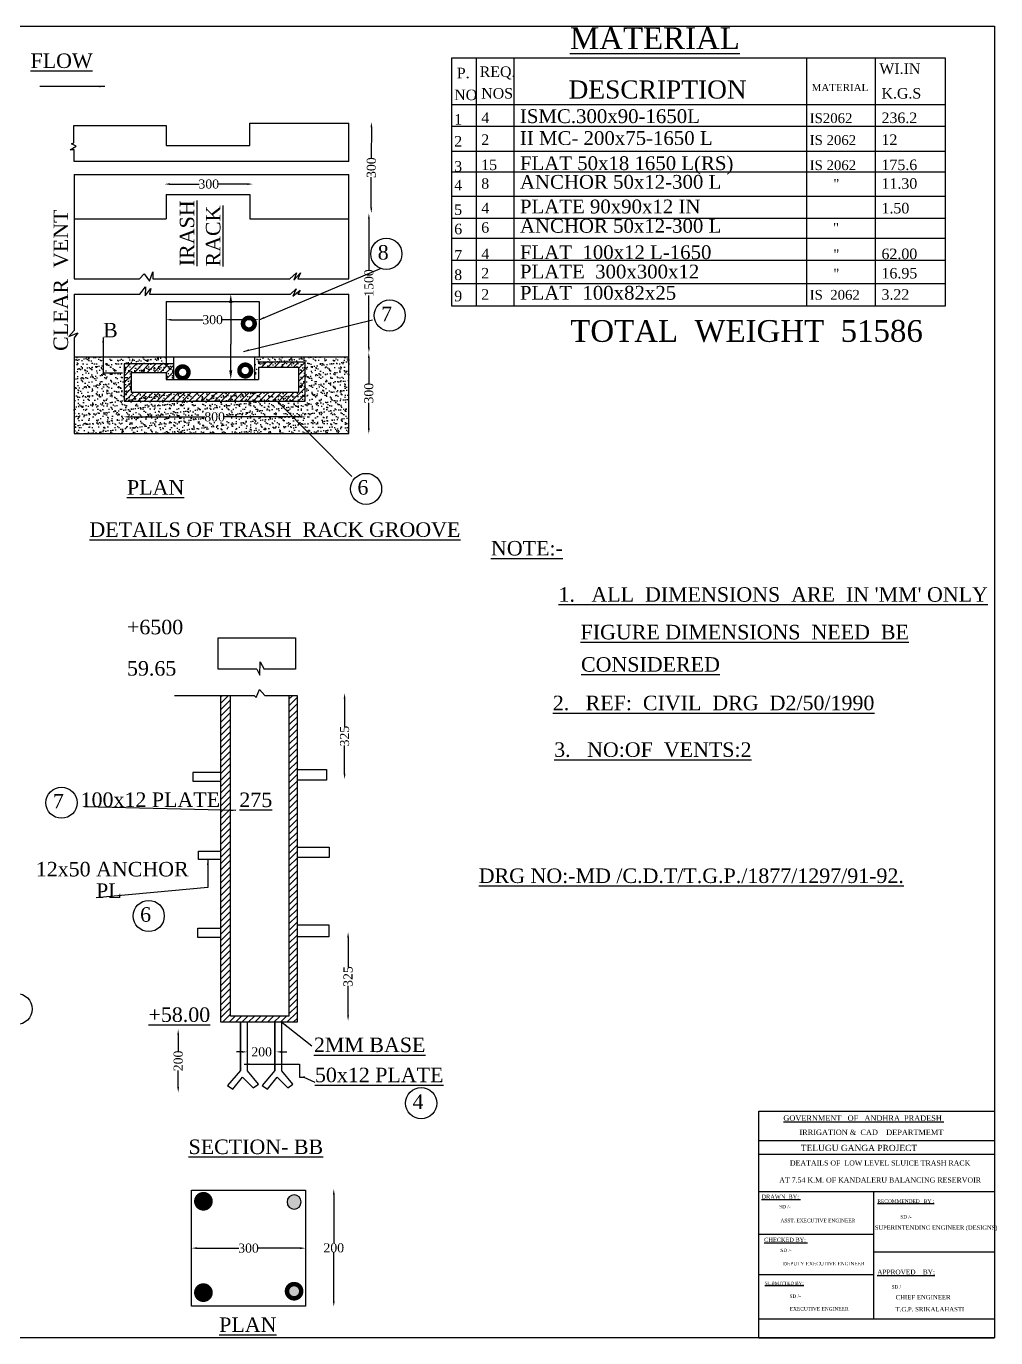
# Model space of a CAD drawing. Header units: millimetres. Extents: x 63 to 5410, y 42 to 3654.
# Drawn here: x 2738 to 5410, y 42 to 3654 of the extents above; entities that cross this region are included whole.
import ezdxf

# ---------------------------------------------------------------- set-up
doc = ezdxf.new("R2010")
doc.units = ezdxf.units.MM
doc.header["$MEASUREMENT"] = 0
doc.header["$PDMODE"] = 66
doc.header["$PDSIZE"] = 170
for name, color, linetype in [('DIM', 5, 'Continuous'), ('DWG. LINE', 1, 'Continuous'), ('HATCH', 2, 'Continuous'), ('RAILING', 4, 'Continuous'), ('TEXT', 7, 'Continuous')]:
    doc.layers.add(name, color=color, linetype=linetype)
doc.layers.add('TITLE', color=7, linetype='Continuous', lineweight=30)
doc.styles.get("Standard").update_dxf_attribs({"font": 'times.ttf', "height": 25})
doc.dimstyles.get("Standard").update_dxf_attribs({"dimtxt": 25, "dimasz": 15, "dimexe": 0.18, "dimexo": 0.0625, "dimgap": 0.09, "dimtad": 0, "dimtih": 1, "dimtoh": 1, "dimdec": 1, "dimzin": 0, "dimdsep": 46, "dimtxsty": 'Standard', "dimcen": 0.09, "dimse1": 1, "dimse2": 1, "dimclrd": 5, "dimclre": 5, "dimclrt": 4, "dimadec": 0, "dimazin": 0, "dimtfac": 1, "dimtdec": 1, "dimtofl": 0, "dimtmove": 0, "dimatfit": 3, "dimfxl": 0, "dimtolj": 1, "dimtzin": 0, "dimarcsym": 0})

# ---------------------------------------------------------------- blocks, each defined once
blk = doc.blocks.new('*D20')
at = {"layer": 'Defpoints', "color": 0}
for p in [(3586.9, 451.3), (3585.5, 127.4), (3586.9, 127.4)]:
    blk.add_point(p, dxfattribs=at)
at = {"layer": 'DIM', "color": 5, "lineweight": -2}
for p, q in [((3585.5, 436.3), (3585.5, 302.2)), ((3585.5, 142.4), (3585.5, 276.6))]:
    blk.add_line(p, q, dxfattribs=at)
at = {"layer": 'DIM', "color": 5}
for points in [[(3583, 436.3), (3588, 436.3), (3585.5, 451.3)], [(3583, 142.4), (3588, 142.4), (3585.5, 127.4)]]:
    blk.add_solid(points, dxfattribs=at)
at = {"layer": 'DIM', "color": 4, "insert": (3585.5, 289.4), "char_height": 25, "attachment_point": 5}
blk.add_mtext('\\A1;200', dxfattribs=at)
blk = doc.blocks.new('*D21')
at = {"layer": 'Defpoints', "color": 0}
for p in [(3123.3, 2845.5), (3380.2, 2845.5), (3380.2, 2845.5)]:
    blk.add_point(p, dxfattribs=at)
at = {"layer": 'DIM', "color": 5, "lineweight": -2}
for p, q in [((3138.3, 2845.5), (3225.4, 2845.5)), ((3365.2, 2845.5), (3278.1, 2845.5))]:
    blk.add_line(p, q, dxfattribs=at)
at = {"layer": 'DIM', "color": 5}
for points in [[(3138.3, 2848), (3138.3, 2843), (3123.3, 2845.5)], [(3365.2, 2848), (3365.2, 2843), (3380.2, 2845.5)]]:
    blk.add_solid(points, dxfattribs=at)
at = {"layer": 'DIM', "color": 4, "insert": (3251.7, 2845.5), "char_height": 25, "attachment_point": 5}
blk.add_mtext('\\A1;300', dxfattribs=at)
blk = doc.blocks.new('*D22')
at = {"layer": 'Defpoints', "color": 0}
for p in [(3006, 2566.9), (3508.4, 2577.9), (3508.4, 2566.9)]:
    blk.add_point(p, dxfattribs=at)
at = {"layer": 'DIM', "color": 5, "lineweight": -2}
for p, q in [((3021, 2577.9), (3231.2, 2577.9)), ((3493.4, 2577.9), (3283.2, 2577.9))]:
    blk.add_line(p, q, dxfattribs=at)
at = {"layer": 'DIM', "color": 5}
for points in [[(3021, 2580.4), (3021, 2575.4), (3006, 2577.9)], [(3493.4, 2580.4), (3493.4, 2575.4), (3508.4, 2577.9)]]:
    blk.add_solid(points, dxfattribs=at)
at = {"layer": 'DIM', "color": 4, "insert": (3257.2, 2577.9), "char_height": 25, "attachment_point": 5}
blk.add_mtext('\\A1;800', dxfattribs=at)
blk = doc.blocks.new('*D23')
at = {"layer": 'Defpoints', "color": 0}
for p in [(3679.8, 3138.6), (3679.8, 2754.3), (3682.3, 2754.3)]:
    blk.add_point(p, dxfattribs=at)
at = {"layer": 'DIM', "color": 5, "lineweight": -2}
for p, q in [((3682.3, 3123.6), (3682.3, 2980.7)), ((3682.3, 2769.3), (3682.3, 2912.3))]:
    blk.add_line(p, q, dxfattribs=at)
at = {"layer": 'DIM', "color": 5}
for points in [[(3679.8, 3123.6), (3684.8, 3123.6), (3682.3, 3138.6)], [(3679.8, 2769.3), (3684.8, 2769.3), (3682.3, 2754.3)]]:
    blk.add_solid(points, dxfattribs=at)
at = {"layer": 'DIM', "color": 4, "insert": (3682.3, 2946.5), "char_height": 25, "attachment_point": 5, "rotation": 90}
blk.add_mtext('\\A1;1500', dxfattribs=at)
blk = doc.blocks.new('*D24')
at = {"layer": 'Defpoints', "color": 0}
for p in [(3689.4, 2755.1), (3682, 2531.1), (3689.4, 2531.1)]:
    blk.add_point(p, dxfattribs=at)
at = {"layer": 'DIM', "color": 5, "lineweight": -2}
for p, q in [((3682, 2740.1), (3682, 2669.5)), ((3682, 2546.1), (3682, 2616.8))]:
    blk.add_line(p, q, dxfattribs=at)
at = {"layer": 'DIM', "color": 5}
for points in [[(3679.5, 2740.1), (3684.5, 2740.1), (3682, 2755.1)], [(3679.5, 2546.1), (3684.5, 2546.1), (3682, 2531.1)]]:
    blk.add_solid(points, dxfattribs=at)
at = {"layer": 'DIM', "color": 4, "insert": (3682, 2643.1), "char_height": 25, "attachment_point": 5, "rotation": 90}
blk.add_mtext('\\A1;300', dxfattribs=at)
blk = doc.blocks.new('*D25')
at = {"layer": 'Defpoints', "color": 0}
for p in [(3682.6, 3390), (3682.3, 3138.6), (3688.9, 3138.6)]:
    blk.add_point(p, dxfattribs=at)
at = {"layer": 'DIM', "color": 5, "lineweight": -2}
for p, q in [((3689.1, 3375), (3689, 3290.7)), ((3688.9, 3153.6), (3689, 3237.9))]:
    blk.add_line(p, q, dxfattribs=at)
at = {"layer": 'DIM', "color": 5}
for points in [[(3686.6, 3375), (3691.6, 3375), (3689.1, 3390)], [(3686.4, 3153.6), (3691.4, 3153.6), (3688.9, 3138.6)]]:
    blk.add_solid(points, dxfattribs=at)
at = {"layer": 'DIM', "color": 4, "insert": (3689, 3264.3), "char_height": 25, "attachment_point": 5, "rotation": 90}
blk.add_mtext('\\A1;300', dxfattribs=at)
blk = doc.blocks.new('*D26')
at = {"layer": 'Defpoints', "color": 0}
for p in [(3119.4, 3221.2), (3362.7, 3221.2), (3362.7, 3219)]:
    blk.add_point(p, dxfattribs=at)
at = {"layer": 'DIM', "color": 5, "lineweight": -2}
for p, q in [((3134.4, 3219), (3214.7, 3219)), ((3347.7, 3219), (3267.4, 3219))]:
    blk.add_line(p, q, dxfattribs=at)
at = {"layer": 'DIM', "color": 5}
for points in [[(3134.4, 3221.5), (3134.4, 3216.5), (3119.4, 3219)], [(3347.7, 3221.5), (3347.7, 3216.5), (3362.7, 3219)]]:
    blk.add_solid(points, dxfattribs=at)
at = {"layer": 'DIM', "color": 4, "insert": (3241.1, 3219), "char_height": 25, "attachment_point": 5}
blk.add_mtext('\\A1;300', dxfattribs=at)
blk = doc.blocks.new('*D27')
at = {"layer": 'Defpoints', "color": 0}
for p in [(3153.6, 891.3), (3153.6, 717.4), (3156.8, 717.4)]:
    blk.add_point(p, dxfattribs=at)
at = {"layer": 'DIM', "color": 5, "lineweight": -2}
for p, q in [((3156.8, 876.3), (3156.8, 831)), ((3156.8, 732.4), (3156.8, 777.6))]:
    blk.add_line(p, q, dxfattribs=at)
at = {"layer": 'DIM', "color": 5}
for points in [[(3154.3, 876.3), (3159.3, 876.3), (3156.8, 891.3)], [(3154.3, 732.4), (3159.3, 732.4), (3156.8, 717.4)]]:
    blk.add_solid(points, dxfattribs=at)
at = {"layer": 'DIM', "color": 4, "insert": (3156.8, 804.3), "char_height": 25, "attachment_point": 5, "rotation": 90}
blk.add_mtext('\\A1;200', dxfattribs=at)
blk = doc.blocks.new('*D28')
at = {"layer": 'Defpoints', "color": 0}
for p in [(3347.5, 826.5), (3426.1, 829.1), (3426.1, 826.5)]:
    blk.add_point(p, dxfattribs=at)
at = {"layer": 'DIM', "color": 5, "lineweight": -2}
for p, q in [((3332.5, 829.1), (3317.5, 829.1)), ((3441.1, 829.1), (3456.1, 829.1))]:
    blk.add_line(p, q, dxfattribs=at)
at = {"layer": 'DIM', "color": 5}
for points in [[(3332.5, 831.6), (3332.5, 826.6), (3347.5, 829.1)], [(3441.1, 831.6), (3441.1, 826.6), (3426.1, 829.1)]]:
    blk.add_solid(points, dxfattribs=at)
at = {"layer": 'DIM', "color": 4, "insert": (3386.8, 829.1), "char_height": 25, "attachment_point": 5}
blk.add_mtext('\\A1;200', dxfattribs=at)
blk = doc.blocks.new('*D29')
at = {"layer": 'Defpoints', "color": 0}
for p in [(3622.4, 1158.6), (3622.4, 914.7), (3624.9, 914.7)]:
    blk.add_point(p, dxfattribs=at)
at = {"layer": 'DIM', "color": 5, "lineweight": -2}
for p, q in [((3624.9, 1143.6), (3624.9, 1062.5)), ((3624.9, 929.7), (3624.9, 1010.8))]:
    blk.add_line(p, q, dxfattribs=at)
at = {"layer": 'DIM', "color": 5}
for points in [[(3622.4, 1143.6), (3627.4, 1143.6), (3624.9, 1158.6)], [(3622.4, 929.7), (3627.4, 929.7), (3624.9, 914.7)]]:
    blk.add_solid(points, dxfattribs=at)
at = {"layer": 'DIM', "color": 4, "insert": (3624.9, 1036.6), "char_height": 25, "attachment_point": 5, "rotation": 90}
blk.add_mtext('\\A1;325', dxfattribs=at)
blk = doc.blocks.new('*D31')
at = {"layer": 'Defpoints', "color": 0}
for p in [(3615.3, 1817.1), (3623.6, 1817.1), (3623.6, 1580.4)]:
    blk.add_point(p, dxfattribs=at)
at = {"layer": 'DIM', "color": 5, "lineweight": -2}
for p, q in [((3615.3, 1802.1), (3615.3, 1724.5)), ((3615.3, 1595.4), (3615.3, 1672.9))]:
    blk.add_line(p, q, dxfattribs=at)
at = {"layer": 'DIM', "color": 5}
for points in [[(3612.8, 1802.1), (3617.8, 1802.1), (3615.3, 1817.1)], [(3612.8, 1595.4), (3617.8, 1595.4), (3615.3, 1580.4)]]:
    blk.add_solid(points, dxfattribs=at)
at = {"layer": 'DIM', "color": 4, "insert": (3615.3, 1698.7), "char_height": 25, "attachment_point": 5, "rotation": 90}
blk.add_mtext('\\A1;325', dxfattribs=at)
blk = doc.blocks.new('*D32')
at = {"layer": 'Defpoints', "color": 0}
for p in [(3193.4, 288.6), (3507.8, 288.6), (3507.8, 288.6)]:
    blk.add_point(p, dxfattribs=at)
at = {"layer": 'DIM', "color": 5, "lineweight": -2}
for p, q in [((3208.4, 288.6), (3324.3, 288.6)), ((3492.8, 288.6), (3377, 288.6))]:
    blk.add_line(p, q, dxfattribs=at)
at = {"layer": 'DIM', "color": 5}
for points in [[(3208.4, 291.1), (3208.4, 286.1), (3193.4, 288.6)], [(3492.8, 291.1), (3492.8, 286.1), (3507.8, 288.6)]]:
    blk.add_solid(points, dxfattribs=at)
at = {"layer": 'DIM', "color": 4, "insert": (3350.6, 288.6), "char_height": 25, "attachment_point": 5}
blk.add_mtext('\\A1;300', dxfattribs=at)

msp = doc.modelspace()

# ---------------------------------------------------------------- hatches: boundary and pattern name
at = {"layer": 'HATCH'}
h = msp.add_hatch(dxfattribs=at)
h.set_pattern_fill('AR-SAND', color=256, scale=10, style=0)
h.paths.add_polyline_path([(3627.16, 2743.51), (3366.77, 2743.51), (3366.77, 2681.11), (3378.45, 2681.11), (3378.45, 2714.71), (3488.66, 2714.71), (3488.66, 2644.87), (3027.74, 2644.87), (3027.74, 2700.42), (3123.33, 2700.42), (3123.33, 2681.11), (3143.56, 2681.11), (3143.56, 2723.56), (3123.33, 2723.56), (3123.33, 2743.51), (2869.94, 2743.51), (2869.94, 2532.28), (3627.16, 2532.28)])
h.paths.add_polyline_path([(3225.08, 2596.9), (3289.4, 2596.9), (3289.4, 2558.97), (3225.08, 2558.97)], flags=24)
h = msp.add_hatch(dxfattribs=at)
h.set_pattern_fill('ANSI31', color=256, scale=100, style=0)
h.paths.add_polyline_path([(3123.33, 2723.56), (3008.2, 2723.56), (3008.2, 2620.91), (3123.33, 2620.91), (3123.33, 2644.87), (3027.74, 2644.87), (3027.74, 2700.42), (3123.33, 2700.42)])
h = msp.add_hatch(dxfattribs=at)
h.set_pattern_fill('ANSI31', color=256, scale=100, style=0)
h.paths.add_polyline_path([(3506.52, 2728.47), (3378.45, 2728.47), (3378.45, 2714.71), (3488.66, 2714.71), (3488.66, 2644.87), (3123.33, 2644.87), (3123.33, 2620.91), (3506.52, 2620.91)])
h = msp.add_hatch(dxfattribs=at)
h.set_pattern_fill('ANSI31', color=256, scale=100, style=0)
h.paths.add_polyline_path([(3143.56, 2723.56), (3123.33, 2723.56), (3123.33, 2681.11), (3143.56, 2681.11)])
h = msp.add_hatch(dxfattribs=at)
h.set_pattern_fill('ANSI31', color=256, scale=100, style=0)
h.paths.add_polyline_path([(3301.39, 1810.76), (3274.71, 1810.76), (3274.71, 910.54), (3484.29, 910.54), (3484.29, 1810.76), (3461.78, 1810.76), (3461.78, 927.15), (3301.39, 927.15)])
for points in [[(3206.72, 417.72, 1), (3245.87, 417.72, 1)], [(3206.72, 166.14, 1), (3245.87, 166.14, 1)]]:
    msp.add_hatch(color=256, dxfattribs=at).paths.add_polyline_path(points)
h = msp.add_hatch(color=256, dxfattribs=at)
h.paths.add_polyline_path([(3495.78, 170.03, 1), (3456.63, 170.03, 1)])
h.paths.add_polyline_path([(3495.78, 415.72, 1), (3456.63, 415.72, 1)])

# ---------------------------------------------------------------- linework, layer by layer
at = {"layer": 'DIM', "color": 5}
for p in [(3301.64, 2891.25), (3301.64, 2706.11)]:
    msp.add_line(p, (3301.64, 2778.19), dxfattribs=at)
for points in [[(3297.48, 2891.25), (3305.81, 2891.25), (3301.64, 2916.25)], [(3297.48, 2706.11), (3305.81, 2706.11), (3301.64, 2681.11)]]:
    msp.add_solid(points, dxfattribs=at)
at = {"layer": 'DWG. LINE'}
for p, q in [((2869.6, 3380.65), (3123.33, 3380.65)), ((2869.6, 3332.9), (2869.6, 3380.65)), ((3123.33, 3380.65), (3123.33, 3324.82)), ((3354.25, 3324.82), (3354.25, 3386.82)), ((3354.25, 3386.82), (3627.16, 3386.82)), ((3627.16, 3281.07), (3627.16, 3386.82)), ((2859.17, 3313.06), (2875.66, 3323.15)), ((2862.87, 3329.87), (2869.6, 3332.9)), ((2875.66, 3323.15), (2862.87, 3329.87)), ((3123.33, 3324.82), (3354.25, 3324.82)), ((2869.94, 3313.06), (2859.17, 3313.06)), ((2869.94, 3281.07), (2869.94, 3313.06)), ((3627.16, 3281.07), (2869.94, 3281.07)), ((2869.94, 3245.65), (2869.94, 2958.37)), ((2869.94, 3245.65), (3627.16, 3245.65)), ((3627.16, 2958.37), (3627.16, 3245.65)), ((3123.33, 3190.17), (3123.33, 3123.3)), ((3123.33, 3190.17), (3354.25, 3190.17)), ((3354.25, 3190.17), (3354.25, 3123.3)), ((2869.94, 3123.3), (3123.33, 3123.3)), ((3354.25, 3123.3), (3627.16, 3123.3)), ((3050.04, 2958.37), (3063.36, 2971.86)), ((3063.36, 2971.86), (3077.4, 2951.53)), ((3077.4, 2951.53), (3087.09, 2977.43)), ((3087.09, 2977.43), (3087.09, 2958.37)), ((3464.19, 2958.37), (3483.07, 2974.98)), ((3483.07, 2974.98), (3475.14, 2954.05)), ((3475.14, 2954.05), (3494.26, 2974.77)), ((3494.26, 2974.77), (3486.06, 2958.37)), ((2869.94, 2958.37), (3050.04, 2958.37)), ((3051.36, 2916.25), (3066.62, 2936.37)), ((3066.62, 2936.37), (3065.81, 2910.82)), ((3065.81, 2910.82), (3081.31, 2931.21)), ((3081.31, 2931.21), (3077.4, 2916.25)), ((3087.09, 2958.37), (3464.19, 2958.37)), ((3466.4, 2916.25), (3481.64, 2930.09)), ((3481.64, 2930.09), (3472.64, 2909.96)), ((3472.64, 2909.96), (3493.21, 2927.09)), ((3486.06, 2958.37), (3627.16, 2958.37)), ((3493.21, 2927.09), (3486.29, 2916.25)), ((2869.94, 2916.25), (3051.36, 2916.25)), ((2869.94, 2916.25), (2869.94, 2815.8)), ((3077.4, 2916.25), (3466.4, 2916.25)), ((3123.33, 2895.75), (3123.33, 2723.56)), ((3123.33, 2895.75), (3380.16, 2895.75)), ((3380.16, 2895.75), (3380.16, 2743.51)), ((3486.29, 2916.25), (3627.16, 2916.25)), ((3627.16, 2532.28), (3627.16, 2916.25)), ((2869.94, 2815.8), (2855.53, 2799.09)), ((2855.53, 2799.09), (2879.92, 2809.09)), ((2879.92, 2809.09), (2869.94, 2795.79)), ((2869.94, 2795.79), (2869.94, 2532.28)), ((2869.94, 2743.51), (3627.16, 2743.51)), ((3143.56, 2723.56), (3008.2, 2723.56)), ((3008.2, 2723.56), (3008.2, 2620.91)), ((3143.56, 2743.51), (3143.56, 2681.11)), ((3366.77, 2743.51), (3366.77, 2681.11)), ((3506.52, 2728.47), (3378.45, 2728.47)), ((3378.45, 2728.47), (3378.45, 2724.38)), ((3378.45, 2714.71), (3488.66, 2714.71)), ((3378.45, 2714.71), (3378.45, 2681.11)), ((3378.45, 2714.71), (3378.45, 2707.57)), ((3488.66, 2714.71), (3488.66, 2644.87)), ((3506.52, 2620.91), (3506.52, 2728.47)), ((3027.74, 2644.87), (3027.74, 2700.42)), ((3027.74, 2700.42), (3123.33, 2700.42)), ((3123.33, 2700.42), (3123.33, 2681.11)), ((3123.33, 2681.11), (3378.45, 2681.11)), ((3488.66, 2644.87), (3027.74, 2644.87)), ((3008.2, 2620.91), (3506.52, 2620.91)), ((2869.94, 2532.28), (3627.16, 2532.28)), ((3373.07, 1882.77), (3381.36, 1866.19)), ((3381.36, 1866.19), (3383.11, 1903.74)), ((3383.11, 1903.74), (3393.74, 1882.77)), ((3146.75, 1810.76), (3366.15, 1810.76)), ((3274.71, 910.54), (3274.71, 1810.76)), ((3301.39, 927.15), (3301.39, 1810.76)), ((3366.15, 1810.76), (3372.09, 1804.64)), ((3372.09, 1804.64), (3380.43, 1827.06)), ((3380.43, 1827.06), (3395.15, 1810.76)), ((3395.15, 1810.76), (3484.29, 1810.76)), ((3461.78, 1810.76), (3461.78, 927.15)), ((3484.29, 1810.76), (3484.29, 910.54)), ((3274.71, 1598.18), (3197.03, 1598.18)), ((3197.03, 1598.18), (3197.03, 1574.56)), ((3197.03, 1574.56), (3274.71, 1574.56)), ((3484.29, 910.54), (3274.71, 910.54)), ((3461.78, 927.15), (3301.39, 927.15)), ((3328.37, 910.54), (3328.37, 777.92)), ((3328.37, 777.92), (3328.37, 910.54)), ((3347.52, 776.79), (3347.52, 910.54)), ((3423.53, 910.54), (3423.53, 777.92)), ((3423.53, 777.92), (3423.53, 910.54)), ((3442.68, 776.79), (3442.68, 910.54)), ((3328.37, 777.92), (3292.99, 736.97)), ((3307.66, 726.07), (3334.36, 759.14)), ((3334.36, 759.14), (3363.31, 730.58)), ((3377.98, 740.35), (3347.52, 776.79)), ((3423.53, 777.92), (3388.15, 736.97)), ((3402.82, 726.07), (3429.52, 759.14)), ((3429.52, 759.14), (3458.48, 730.58)), ((3473.14, 740.35), (3442.68, 776.79)), ((3292.99, 736.97), (3307.66, 726.07)), ((3363.31, 730.58), (3377.98, 740.35)), ((3388.15, 736.97), (3402.82, 726.07)), ((3458.48, 730.58), (3473.14, 740.35))]:
    msp.add_line(p, q, dxfattribs=at)
for points in [[(3373.07, 1882.77), (3266.77, 1882.77), (3266.77, 1969.68), (3479.83, 1969.68), (3479.83, 1882.77), (3393.74, 1882.77)], [(3484.29, 1607.05), (3565.3, 1607.05), (3565.3, 1577.39), (3484.29, 1577.39)], [(3274.71, 1358.87), (3212.33, 1358.87), (3212.33, 1381.65), (3274.71, 1381.65)], [(3484.29, 1393.02), (3572.81, 1393.02), (3572.81, 1364.28), (3484.29, 1364.28)], [(3274.71, 1144.37), (3210.64, 1144.37), (3210.64, 1170), (3274.71, 1170)], [(3484.29, 1179.04), (3571.94, 1179.04), (3571.94, 1146.16), (3484.29, 1146.16)]]:
    msp.add_lwpolyline(points, dxfattribs=at)
msp.add_lwpolyline([(3193.44, 448.39), (3507.84, 448.39), (3507.84, 128.82), (3193.44, 128.82)], close=True, dxfattribs=at)
for centre in [(3730.33, 3026.74), (3739.67, 2857.05), (3674.51, 2379.45), (2835.31, 1515.29), (3075.64, 1203.28), (2711.39, 947.22), (3826.28, 687.79)]:
    msp.add_circle(centre, 42.93, dxfattribs=at)
at = {"layer": 'HATCH', "const_width": 12.4}
for points in [[(3335.42, 2834.58, 1), (3367.57, 2834.58, 1)], [(3153.1, 2700.52, 1), (3185.24, 2700.52, 1)], [(3325.54, 2705.53, 1), (3357.69, 2705.53, 1)], [(3206.72, 417.72, 1), (3245.87, 417.72, 1)], [(3206.72, 166.14, 1), (3245.87, 166.14, 1)], [(3456.63, 170.03, 1), (3495.78, 170.03, 1)]]:
    msp.add_lwpolyline(points, format="xyb", close=True, dxfattribs=at)
at = {"layer": 'HATCH'}
for start, end in [(0, 180), (180, 0)]:
    msp.add_arc((3476.21, 415.72), 19.57, start, end, dxfattribs=at)
at = {"layer": 'RAILING'}
for p, q in [((3978.22, 3566.83), (3978.22, 2882.32)), ((4081.28, 3566.83), (4081.28, 2882.32)), ((4887.82, 3566.83), (4887.82, 2882.32)), ((5077.08, 3566.83), (5077.08, 2882.32)), ((3911.1, 3437.84), (5269.97, 3437.84)), ((3911.1, 3378.9), (5269.97, 3378.9)), ((3911.1, 3309.51), (5269.97, 3309.51)), ((3911.1, 3252.53), (5269.97, 3252.53)), ((3911.1, 3185.98), (5269.97, 3185.98)), ((3911.1, 3125.43), (5269.97, 3125.43)), ((3911.1, 3070.12), (5269.97, 3070.12)), ((3911.1, 3009.56), (5269.97, 3009.56)), ((3911.1, 2945.26), (5269.97, 2945.26))]:
    msp.add_line(p, q, dxfattribs=at)
msp.add_lwpolyline([(3911.1, 3566.83), (5269.97, 3566.83), (5269.97, 2882.32), (3911.1, 2882.32)], close=True, dxfattribs=at)
at = {"layer": 'TITLE', "lineweight": 30}
for p, q in [((4756.77, 665.42), (5406.31, 665.42)), ((5406.31, 665.42), (5406.31, 41.82)), ((4756.77, 585.48), (5406.31, 585.48)), ((4756.77, 547.39), (5406.31, 547.39)), ((4756.77, 445.05), (5406.31, 445.05)), ((4758.12, 326.84), (5074.04, 326.84)), ((4756.77, 216.34), (5072.69, 216.34)), ((5406.31, 93.41), (4756.77, 93.41)), ((4756.77, 41.82), (5406.31, 41.82))]:
    msp.add_line(p, q, dxfattribs=at)
at = {"layer": 'TITLE'}
msp.add_lwpolyline([(62.72, 3653.69), (5406.31, 3653.69), (5406.31, 41.82), (62.72, 41.82)], close=True, dxfattribs=at)
msp.add_lwpolyline([(4756.77, 41.82), (4756.77, 665.42)], dxfattribs=at)
at = {"layer": 'TITLE', "lineweight": 30}
for points in [[(5072.69, 445.05), (5072.69, 93.41)], [(5072.69, 278.02), (5406.31, 278.02)]]:
    msp.add_lwpolyline(points, dxfattribs=at)

# ---------------------------------------------------------------- texts
at = {"layer": 'TEXT'}
for s, height, p in [('%%UMATERIAL', 60, (4236.35, 3590.69)), ('REQ.', 29, (3987.62, 3514.04)), ('WI.IN', 29, (5088.74, 3522.29)), ('P.', 29, (3924.57, 3510.36)), ('DESCRIPTION', 50, (4232.4, 3454.44)), ('NO', 29, (3917.34, 3450.14)), ('NOS', 29, (3991.83, 3454.44)), ('MATERIAL', 20, (4902.23, 3474.88)), ('K.G.S', 29, (5094.73, 3454.44)), ('1', 29, (3917.34, 3382.73)), ('4', 29, (3991.83, 3387.03)), ('ISMC.300x90-1650L', 38, (4098.43, 3387.03)), ('IS2062', 27, (4896.86, 3387.03)), ('236.2', 29, (5094.73, 3387.03)), ('II MC- 200x75-1650 L', 38, (4098.43, 3326.71)), ('2', 29, (3917.34, 3322.41)), ('2', 29, (3991.83, 3326.71)), ('IS 2062', 27, (4896.86, 3326.71)), ('12', 29, (5094.73, 3326.71)), ('FLAT 50x18 1650 L(RS)', 38, (4098.43, 3257.53)), ('175.6', 29, (5094.73, 3257.53)), ('3', 29, (3917.34, 3253.23)), ('15', 29, (3991.83, 3257.53)), ('IS 2062', 27, (4896.86, 3257.53)), ('4', 29, (3917.34, 3201.78)), ('8', 29, (3991.83, 3206.08)), ('ANCHOR 50x12-300 L', 38, (4098.43, 3206.08)), ('"', 27, (4962.07, 3206.08)), ('11.30', 29, (5094.73, 3206.08)), ('5', 29, (3917.34, 3133.94)), ('4', 29, (3991.83, 3138.24)), ('PLATE 90x90x12 IN', 38, (4098.43, 3138.24)), ('1.50', 29, (5094.73, 3138.24)), ('6', 29, (3917.34, 3080.72)), ('6', 29, (3991.83, 3085.03)), ('ANCHOR 50x12-300 L', 38, (4098.43, 3085.03)), ('"', 27, (4961.15, 3085.03)), ('8', 40, (3706.6, 3010.99)), ('7', 29, (3917.34, 3007.99)), ('4', 29, (3991.83, 3012.29)), ('FLAT  100x12 L-1650', 38, (4098.43, 3012.29)), ('"', 27, (4962.07, 3012.29)), ('62.00', 29, (5094.73, 3012.29)), ('8', 29, (3917.34, 2954.77)), ('2', 29, (3991.83, 2959.08)), ('PLATE  300x300x12', 38, (4098.43, 2959.08)), ('"', 27, (4962.07, 2959.08)), ('16.95', 29, (5094.73, 2959.08)), ('2', 29, (3991.83, 2900.53)), ('PLAT  100x82x25', 38, (4098.43, 2900.53)), ('IS  2062', 27, (4896.86, 2900.53)), ('3.22', 29, (5094.73, 2900.53)), ('9', 29, (3917.34, 2896.23)), ('7', 40, (3715.94, 2841.31)), ('B', 40, (2949.87, 2796.86)), ('TOTAL  WEIGHT  51586', 60, (4237.2, 2784.47)), ('6', 40, (3650.78, 2363.7)), ('%%UNOTE:-', 40, (4018.71, 2196.17)), ("%%U1.   ALL  DIMENSIONS  ARE  IN 'MM' ONLY", 40, (4204.78, 2068.85)), ('+6500', 40, (3015.74, 1979.12)), ('%%UFIGURE DIMENSIONS  NEED  BE', 40, (4265.68, 1965.19)), ('%%UCONSIDERED', 40, (4266.8, 1876.18)), ('59.65', 40, (3015.74, 1865.37)), ('%%U2.   REF:  CIVIL  DRG  D2/50/1990', 40, (4188.99, 1770.02)), ('%%U3.   NO:OF  VENTS:2', 40, (4192.81, 1641.58)), ('7', 40, (2811.58, 1499.55)), ('100x12 PLATE', 40, (2887.96, 1503.66)), ('%%U275', 40, (3325.43, 1503.27)), ('12x50 ANCHOR', 40, (2764.44, 1312.34)), ('%%UDRG NO:-MD /C.D.T/T.G.P./1877/1297/91-92.', 40, (3984.94, 1294.26)), ('PL', 40, (2930.58, 1253.2)), ('6', 40, (3051.91, 1187.53)), ('%%U+58.00', 40, (3075.02, 911.67)), ('%%U2MM BASE', 40, (3530.73, 828.49)), ('%%U50x12 PLATE', 40, (3533.65, 745.65)), ('4', 40, (3802.55, 672.05))]:
    msp.add_text(s, height=height, dxfattribs=at).set_placement(p)
msp.add_text('CLEAR  VENT', height=40, rotation=90, dxfattribs=at).set_placement((2853.27, 2759.53))
at = {"layer": 'TITLE'}
for s, p in [('%%UFLOW', (2749.94, 3538.7)), ('%%UPLAN', (3015.74, 2363.65)), ('%%UDETAILS OF TRASH  RACK GROOVE', (2912.22, 2247.41)), ('%%USECTION- BB', (3185.36, 547.74)), ('%%UPLAN', (3269.79, 57.93))]:
    msp.add_text(s, height=40, dxfattribs=at).set_placement(p)
for s, p in [('%%UIRASH', (3201.1, 2992.91)), ('%%URACK', (3273.15, 2991.97))]:
    msp.add_text(s, height=40, rotation=90, dxfattribs=at).set_placement(p)
at = {"layer": 'TITLE', "lineweight": 30}
for s, height, p in [('%%UGOVERNMENT   OF   ANDHRA  PRADESH ', 14.9592, (4824.36, 639.32)), ('IRRIGATION &  CAD    DEPARTMEMT ', 14.9592, (4868.51, 600.09)), ('TELUGU GANGA PROJECT', 17.2083, (4872.4, 556.05)), ('DEATAILS OF  LOW LEVEL SLUICE TRASH RACK', 14.2026, (4842.38, 516.03)), ('AT 7.54 K.M. OF KANDALERU BALANCING RESERVOIR', 14.2026, (4812.87, 469.1)), ('%%UDRAWN  BY; ', 11.3629, (4764.23, 424.63)), ('SD /-', 9.519, (4812.82, 398.16)), ('%%URECOMMENDED   BY :', 9.7514, (5083.46, 413.16)), ('ASST. EXECUTIVE ENGINEER', 9.765, (4816.33, 359.79)), ('SD /- ', 9.519, (5146.74, 370.11)), ('SUPERINTENDING ENGINEER (DESIGNS)', 11.6349, (5076.54, 339.37)), ('%%UCHECKED BY: ', 11.3629, (4771.39, 305.91)), ('SD /-', 9.519, (4816.1, 277.96)), ('DEPUTY EXECUTIVE ENGINEER', 9.765, (4823.49, 241.07)), ('%%UAPPROVED    BY;', 13.111, (5082.94, 216.31)), ('%%USUBMITTED BY;', 9.1778, (4773.26, 187.33)), ('SD /', 9.519, (5122.47, 177.32)), ('SD /-', 9.519, (4841.24, 151.54)), ('CHIEF ENGINEER', 12.1737, (5133.72, 147.49)), ('EXECUTIVE ENGINEER', 9.765, (4842.01, 116.54)), ('T.G.P. SRIKALAHASTI', 12.1737, (5133.72, 114.33))]:
    msp.add_text(s, height=height, dxfattribs=at).set_placement(p)

# ---------------------------------------------------------------- dimensions: what is measured, and where the dimension line sits
at = {"layer": 'DIM'}
for p1, p2, distance, text, picture, middle in [((3682.55, 3389.99), (3682.35, 3138.6), 6.57, '300', '*D25', (3689.02, 3264.29)), ((3679.85, 3138.6), (3679.85, 2754.34), 2.5, '1500', '*D23', (3682.35, 2946.47)), ((3689.38, 2755.12), (3689.38, 2531.14), -7.42, '300', '*D24', (3681.96, 2643.13)), ((3623.64, 1580.35), (3623.64, 1817.11), 8.34, '325', '*D31', (3615.29, 1698.73)), ((3622.39, 1158.58), (3622.39, 914.7), 2.48, '325', '*D29', (3624.87, 1036.64)), ((3153.65, 891.28), (3153.65, 717.36), 3.11, '200', '*D27', (3156.76, 804.32))]:
    dim = msp.add_aligned_dim(p1=p1, p2=p2, distance=distance, text=text, dimstyle='Standard', dxfattribs=at)
    dim.commit()
    dim.dimension.update_dxf_attribs({"geometry": picture, "text_midpoint": middle, "text_rotation": 90})
for p1, p2, distance, text, picture, middle in [((3119.43, 3221.19), (3362.69, 3221.19), -2.19, '300', '*D26', (3241.06, 3219)), ((3006.04, 2566.85), (3508.44, 2566.85), 11.08, '800', '*D22', (3257.24, 2577.94)), ((3347.52, 826.52), (3426.12, 826.52), 2.59, '200', '*D28', (3386.82, 829.11)), ((3586.88, 451.3), (3586.88, 127.42), -1.41, '200', '*D20', (3585.47, 289.36)), ((3193.44, 288.61), (3507.84, 288.61), 0, '300', '*D32', (3350.64, 288.61))]:
    dim = msp.add_aligned_dim(p1=p1, p2=p2, distance=distance, text=text, dimstyle='Standard', dxfattribs=at)
    dim.commit()
    dim.dimension.update_dxf_attribs({"geometry": picture, "text_midpoint": middle})
dim = msp.add_aligned_dim(p1=(3123.33, 2845.53), p2=(3380.16, 2845.53), distance=0, text='300', dimstyle='Standard', override={"dimasz": 15}, dxfattribs=at)
dim.commit()
dim.dimension.update_dxf_attribs({"geometry": '*D21', "text_midpoint": (3251.75, 2845.53)})

# ---------------------------------------------------------------- leaders
for points in [[(2954.97, 3487.97), (2776, 3487.97)], [(3380.16, 2845.4), (3714.33, 2986.91)], [(3336.84, 2757.97), (3692.28, 2845.4)], [(2949.87, 2796.86), (2949.87, 2698.73), (3002.94, 2698.73)], [(3429.18, 2620.91), (3635.73, 2413.26)], [(3316.04, 1493.97), (2898.24, 1503.66)], [(3238.35, 1358.87), (3238.35, 1281.56), (2930.58, 1253.2)], [(3442.68, 910.54), (3524.72, 845.4)], [(3338.17, 795.22), (3491.38, 795.22), (3491.38, 759.67)], [(3491.38, 759.67), (3503, 759.67), (3533.65, 745.65)]]:
    msp.add_leader(points, dimstyle='Standard', override={"dimgap": 0.09, "dimtad": 0}, dxfattribs=at)

doc.saveas('drawing.dxf')
